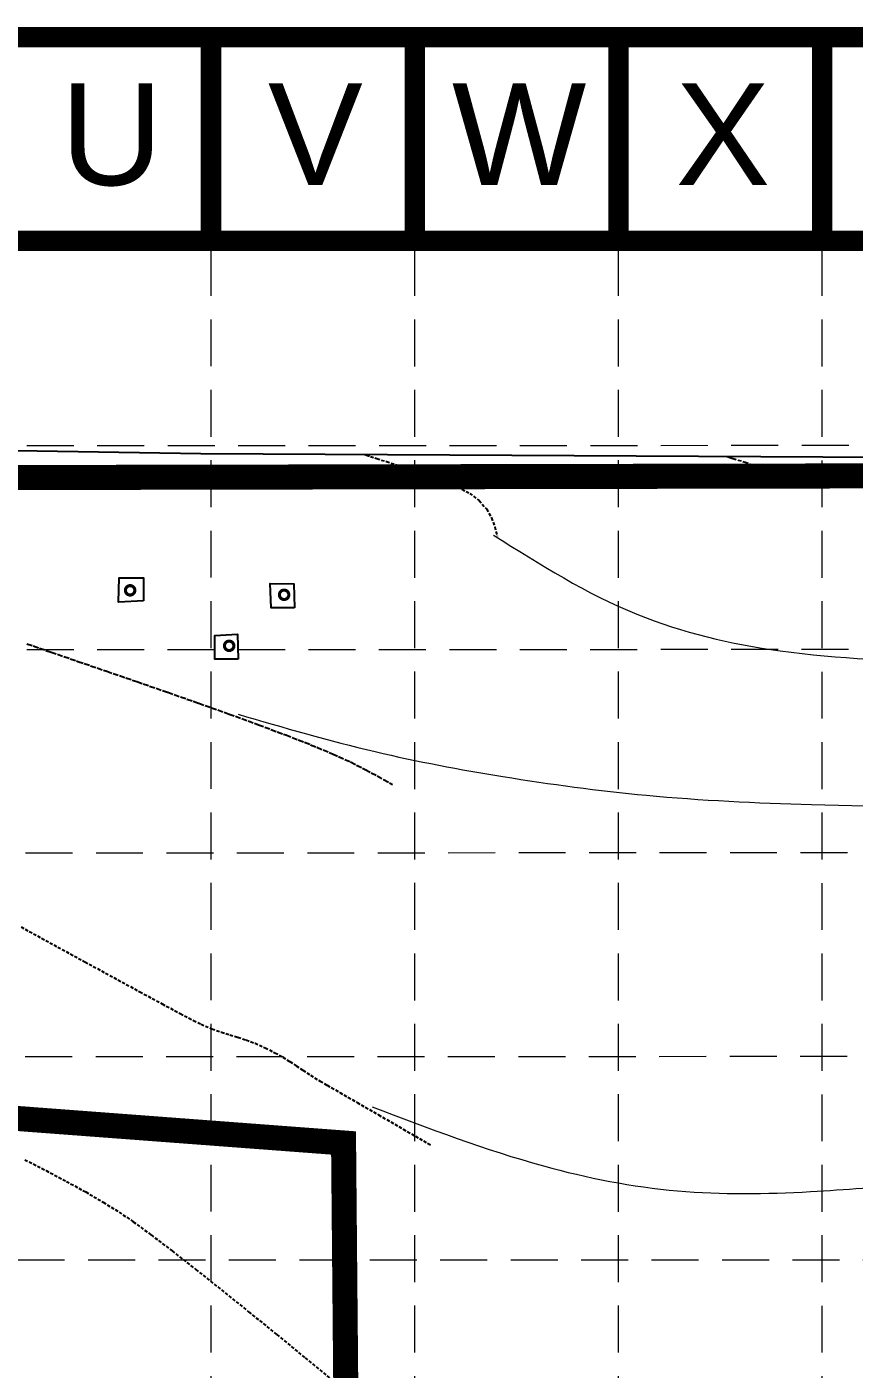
# Model space of a CAD drawing. Header units: inches. Extents: x 2507435 to 2508087, y 7097652 to 7098695.
# Drawn here: x 2507779 to 2507845.1, y 7098588.1 to 7098695.3 of the extents above; entities that cross this region are included whole.
import ezdxf
from ezdxf.enums import TextEntityAlignment as Align

# ---------------------------------------------------------------- set-up
doc = ezdxf.new("R2010")
doc.units = ezdxf.units.IN
doc.header["$MEASUREMENT"] = 0
doc.linetypes.add('DASHED7', pattern=[0.5317999999999998, 0.4379999999999999, -0.0938])
doc.linetypes.add('HIDDEN', pattern=[0.375, 0.25, -0.125])
doc.layers.add('ALT BID GRADING', color=1, linetype='Continuous', lineweight=0)
for name, color, linetype in [('BASE', 7, 'Continuous'), ('CONT-MJR', 7, 'DASHED7'), ('CONT-MNR', 8, 'HIDDEN'), ('E-CONCRETE', 7, 'Continuous'), ('E-FENCE', 7, 'FENCE_LINE'), ('E-UTILITIES', 5, 'Continuous'), ('GRID', 254, 'HIDDEN'), ('LIMITS OF DISTURBANCE', 1, 'HIDDEN')]:
    doc.layers.add(name, color=color, linetype=linetype)
doc.styles.get("Standard").update_dxf_attribs({"font": 'ARIAL.TTF'})
doc.linetypes.add('FENCE_LINE', pattern='A,0.75,-0.2,["x",Standard,S=0.1,R=0,X=-0.1,Y=-0.05],-0.075', length=1.025)

msp = doc.modelspace()

# ---------------------------------------------------------------- linework, layer by layer
at = {"layer": 'ALT BID GRADING', "color": 35, "linetype": 'Continuous', "lineweight": 13}
for points in [[(2507816.268397237, 7098654.737858624), (2507827.708249234, 7098648.413063315), (2507839.148101231, 7098645.493926362), (2507853.265364241, 7098644.520881422), (2507866.165621257, 7098644.034360016), (2507874.19785792, 7098644.034360016), (2507881.986691934, 7098644.034360016), (2507892.452940585, 7098640.38543989), (2507899.268171254, 7098636.24999623), (2507905.109798576, 7098632.844337872), (2507913.142035239, 7098623.843669508), (2507920.056597436, 7098614.809794914), (2507927.025179056, 7098606.850272689), (2507930.758349464, 7098599.139485201), (2507936.980297728, 7098591.926169316), (2507946.48798426, 7098585.65164014), (2507953.157364661, 7098582.47423654), (2507963.361361118, 7098577.250800679), (2507973.81423536, 7098570.037484795), (2507979.103732584, 7098564.244642924), (2507986.892566598, 7098548.919179249), (2507997.602214274, 7098530.188055087), (2508001.74003393, 7098524.349783313), (2508010.989276587, 7098520.700863187)], [(2507795.866491836, 7098640.429504746), (2507806.81712165, 7098637.444683646), (2507817.021118106, 7098635.454803621), (2507828.469507114, 7098633.962393072), (2507841.660036997, 7098633.216188861), (2507858.832618698, 7098632.221247784), (2507867.543344817, 7098629.982633024), (2507874.263052275, 7098625.75413611), (2507885.394307268, 7098615.451152368), (2507895.130351598, 7098607.666790711), (2507907.787209589, 7098595.990245032), (2507922.391274272, 7098578.475429708), (2507929.284990364, 7098567.431923422), (2507935.998284194, 7098558.805503931), (2507941.992294988, 7098554.971539949), (2507953.05981228, 7098549.770594371), (2507960.214092007, 7098545.3866268), (2507967.886426259, 7098538.437565885), (2507976.517800934, 7098529.331899565), (2507988.745587158, 7098513.516796809), (2508005.634450937, 7098500.145281092), (2508011.962879932, 7098495.280056388)], [(2507806.568243864, 7098609.088887449), (2507820.256532942, 7098604.362921062), (2507830.95828497, 7098602.373041038), (2507841.582109596, 7098602.315040343), (2507849.857748907, 7098602.801563878), (2507858.133384594, 7098602.801563878), (2507874.487953235, 7098601.071737202), (2507885.308683512, 7098594.189770204), (2507893.670156743, 7098586.816234743), (2507902.523486456, 7098575.510147321), (2507915.311624545, 7098558.305229827), (2507923.744886936, 7098545.798481573), (2507932.95337225, 7098531.123115066), (2507940.419709442, 7098522.168651764), (2507953.112487378, 7098515.70154009), (2507964.063117191, 7098509.980634755), (2507976.507017341, 7098502.269847267), (2507985.217743461, 7098494.061592435), (2507992.932962061, 7098486.848274421), (2508000.399299252, 7098478.142547986), (2508008.885465023, 7098470.145072742)]]:
    msp.add_spline(points, degree=3, dxfattribs=at)
at = {"layer": 'BASE', "color": 9}
msp.add_line((2507452.013975376, 7098678.232320917), (2508070.315568645, 7098678.232320917), dxfattribs=at)
at = {"layer": 'BASE', "const_width": 1.627109455971472}
for points in [[(2508086.586663205, 7097653.153363655), (2508086.586663205, 7098694.503415476), (2507435.742880816, 7098694.503415476), (2507435.742880816, 7097653.153363655)], [(2508070.315568645, 7097669.424458215), (2508070.315568645, 7098678.232320917), (2507452.013975376, 7098678.232320917), (2507452.013975376, 7097669.424458215)]]:
    msp.add_lwpolyline(points, close=True, dxfattribs=at)
for points in [[(2507793.706961131, 7098694.503415476), (2507793.706961131, 7098678.232320917)], [(2507809.97805569, 7098694.503415476), (2507809.97805569, 7098678.232320917)], [(2507826.249150249, 7098694.503415476), (2507826.249150249, 7098678.232320917)], [(2507842.520244809, 7098694.503415476), (2507842.520244809, 7098678.232320917)]]:
    msp.add_lwpolyline(points, dxfattribs=at)
at = {"layer": 'CONT-MJR', "color": 35, "extrusion": (-0.327508604951366, -0.944848196104967, 0), "elevation": -7528462.125772927}
msp.add_lwpolyline([(44602.7971015973, 675), (44604.84457659908, 675)], dxfattribs=at)
at = {"layer": 'CONT-MJR', "color": 35, "extrusion": (-0.3251234528278784, -0.9456715816927558, 0), "elevation": -7528325.609055914}
msp.add_lwpolyline([(63601.06437836448, 675), (63603.33103482286, 675)], dxfattribs=at)
at = {"layer": 'CONT-MJR', "color": 35, "extrusion": (-0.3245341625832281, -0.945873975388055, 0), "elevation": -7528284.517874606}
msp.add_lwpolyline([(68294.05256256321, 675.0000000000009), (68296.48603256745, 675.0000000000009)], dxfattribs=at)
at = {"layer": 'CONT-MJR', "color": 35, "extrusion": (-0.3253526759467849, -0.9455927433384135, 0), "elevation": -7528340.80755848}
msp.add_lwpolyline([(61780.88154589105, 675.0000000000009), (61783.42945367144, 675.0000000000009)], dxfattribs=at)
at = {"layer": 'CONT-MJR', "color": 35, "extrusion": (-0.3274419513730555, -0.9448712973103827, 0), "elevation": -7528458.979141359}
msp.add_lwpolyline([(45143.17546511441, 675), (45145.7854439402, 675)], dxfattribs=at)
at = {"layer": 'CONT-MJR', "color": 35, "elevation": 675}
for points in [[(2507790.255822561, 7098642.178287262), (2507792.728011426, 7098641.311599269)], [(2507795.155578888, 7098640.446416358), (2507797.487808758, 7098639.596315045)], [(2507797.487808758, 7098639.596315045), (2507799.67398485, 7098638.774871845)], [(2507803.405310946, 7098637.272265842), (2507804.849028573, 7098636.618256072)], [(2507804.849028573, 7098636.618256072), (2507806.024557217, 7098636.020353367)]]:
    msp.add_lwpolyline(points, dxfattribs=at)
at = {"layer": 'CONT-MJR', "color": 35, "extrusion": (-0.3357150022367426, -0.9419636071914795, 0), "elevation": -7528565.417326145}
msp.add_lwpolyline([(-20870.89963517757, 675), (-20868.32250009198, 675)], dxfattribs=at)
at = {"layer": 'CONT-MJR', "color": 35, "extrusion": (-0.3647018428928641, -0.9311243557068781, 0), "elevation": -7524314.61835681}
msp.add_lwpolyline([(-253813.2875454412, 675.0000000000009), (-253811.1509821434, 675.0000000000009)], dxfattribs=at)
at = {"layer": 'CONT-MJR', "color": 35, "extrusion": (-0.3835297640409778, -0.9235285161242569, 0), "elevation": -7517611.194860081}
msp.add_lwpolyline([(-406512.6065636436, 675), (-406510.7204064322, 675)], dxfattribs=at)
at = {"layer": 'CONT-MJR', "color": 35, "extrusion": (-0.4783335407620909, -0.8781782414646819, 0), "elevation": -7433435.432422724}
msp.add_lwpolyline([(-1193215.017616752, 675), (-1193213.353315779, 675)], dxfattribs=at)
at = {"layer": 'CONT-MJR', "color": 35, "extrusion": (-0.4932610810564336, -0.8698813171433438, 0), "elevation": -7411973.990481601}
msp.add_lwpolyline([(-1319985.605585538, 675.0000000000009), (-1319984.788465785, 675.0000000000009)], dxfattribs=at)
at = {"layer": 'CONT-MNR', "color": 35, "extrusion": (-0.3657550411170127, -0.9307111527737767, 0), "elevation": -7524045.813009516}
msp.add_lwpolyline([(-262328.095338685, 676), (-262327.9513079659, 676)], dxfattribs=at)
at = {"layer": 'CONT-MNR', "color": 35}
for points, elevation in [([(2507806.135736964, 7098661.122765584), (2507806.431669806, 7098661.014115953)], 676), ([(2507806.938539422, 7098660.842677883), (2507807.713411304, 7098660.597624834)], 676), ([(2507834.995444714, 7098660.98791204), (2507835.144935999, 7098660.934803006)], 677), ([(2507835.144935999, 7098660.934803006), (2507835.407029904, 7098660.849986668)], 677), ([(2507835.808552499, 7098660.726281728), (2507836.35426803, 7098660.55244987)], 677), ([(2507836.35426803, 7098660.55244987), (2507836.896990808, 7098660.354511834)], 677), ([(2507808.801541211, 7098660.26340441), (2507809.971107472, 7098659.89631776)], 676), ([(2507837.752002072, 7098659.874436844), (2507838.012008261, 7098659.53723117)], 677), ([(2507814.362608914, 7098658.059416141), (2507815.113511596, 7098657.498078796)], 676), ([(2507816.102418222, 7098656.113549504), (2507816.363309794, 7098655.387248156)], 676), ([(2507778.534796656, 7098623.445475496), (2507781.152789309, 7098622.014973486)], 674), ([(2507783.641878375, 7098620.655040446), (2507785.949296759, 7098619.39594315)], 674), ([(2507785.949296759, 7098619.39594315), (2507788.022277364, 7098618.267948366)], 674), ([(2507791.253856855, 7098616.526333413), (2507792.306921551, 7098615.973246787)], 674), ([(2507792.306921551, 7098615.973246787), (2507792.914480086, 7098615.672329752)], 674), ([(2507795.856213283, 7098614.63372664), (2507796.512017646, 7098614.422263945)], 674), ([(2507796.512017646, 7098614.422263945), (2507797.223051045, 7098614.154821833)], 674), ([(2507798.814814198, 7098613.399008304), (2507799.450798111, 7098613.042336053)], 674), ([(2507799.450798111, 7098613.042336053), (2507799.997062081, 7098612.704004835)], 674), ([(2507799.997062081, 7098612.704004835), (2507800.509862663, 7098612.364263262)], 674), ([(2507802.987764844, 7098610.80065733), (2507803.995746593, 7098610.21705751)], 674), ([(2507809.055278404, 7098607.300304704), (2507811.238313625, 7098606.041140787)], 674), ([(2507778.843112231, 7098604.860911665), (2507780.540706658, 7098603.988237998)], 673), ([(2507780.540706658, 7098603.988237998), (2507782.168375378, 7098603.125545599)], 673), ([(2507785.107485981, 7098601.464146778), (2507786.365703005, 7098600.682461446)], 673)]:
    msp.add_lwpolyline(points, dxfattribs=dict(at, elevation=elevation))
at = {"layer": 'CONT-MNR', "color": 35, "extrusion": (-0.3203986402160321, -0.9472828043133253, 0), "elevation": -7527937.282953462}
msp.add_lwpolyline([(101200.5729898564, 676.0000000000009), (101201.1080672527, 676.0000000000009)], dxfattribs=at)
at = {"layer": 'CONT-MNR', "color": 35, "extrusion": (0.2936133040304847, 0.9559242792691807, 0), "elevation": 7522107.724168875}
msp.add_lwpolyline([(-313013.0887287504, 676.0000000000009), (-313014.2270301094, 676.0000000000009)], dxfattribs=at)
at = {"layer": 'CONT-MNR', "color": 35, "extrusion": (-0.362306759363365, -0.9320589102195295, 0), "elevation": -7524975.794628802}
msp.add_lwpolyline([(-234442.9761301805, 677.0000000000009), (-234442.9054849558, 677.0000000000009)], dxfattribs=at)
at = {"layer": 'CONT-MNR', "color": 35, "extrusion": (-0.2944326832903087, -0.9556722215333397, 0), "elevation": -7522381.692560764}
msp.add_lwpolyline([(306590.8728467976, 677), (306591.2929935644, 677)], dxfattribs=at)
at = {"layer": 'CONT-MNR', "color": 35, "extrusion": (0.4213116765112606, 0.9069159118877952, 0), "elevation": 7494468.996081838}
msp.add_lwpolyline([(716351.3086431236, 677.0000000000009), (716350.7745627197, 677.0000000000009)], dxfattribs=at)
at = {"layer": 'CONT-MNR', "color": 35, "extrusion": (-0.3185799062314608, -0.9478960087190755, 0), "elevation": -7527729.248415513}
msp.add_lwpolyline([(115652.6581007303, 676), (115653.9197858144, 676)], dxfattribs=at)
at = {"layer": 'CONT-MNR', "color": 35, "extrusion": (-0.3518803682695706, -0.936044980984606, 0), "elevation": -7527114.108437397}
msp.add_lwpolyline([(-150454.8609214965, 676), (-150453.6138982023, 676)], dxfattribs=at)
at = {"layer": 'CONT-MNR', "color": 35, "extrusion": (-0.566894110428893, -0.8237906697462857, 0), "elevation": -7269488.223784629}
msp.add_lwpolyline([(-1958255.583345841, 677.0000000000009), (-1958255.133419347, 677.0000000000009)], dxfattribs=at)
at = {"layer": 'CONT-MNR', "color": 35, "extrusion": (0.9386762649260617, 0.3447997529936151, 0), "elevation": 4801664.073174592}
msp.add_lwpolyline([(5798641.293301471, 677), (5798640.917371769, 677)], dxfattribs=at)
at = {"layer": 'CONT-MNR', "color": 35, "extrusion": (0.4033730135198381, 0.9150356342590842, 0), "elevation": 7507109.809938289}
msp.add_lwpolyline([(568669.8452534694, 676), (568668.6611059443, 676)], dxfattribs=at)
at = {"layer": 'CONT-MNR', "color": 35, "extrusion": (-0.4811252571974755, -0.8766518618509077, 0), "elevation": -7429624.634643856}
msp.add_lwpolyline([(-1216864.632113612, 676.0000000000009), (-1216863.554435972, 676.0000000000009)], dxfattribs=at)
at = {"layer": 'CONT-MNR', "color": 35, "extrusion": (0.7514746370763539, 0.6597619796797647, 0), "elevation": 6567983.776281793}
msp.add_lwpolyline([(3679900.003136856, 676), (3679899.10289206, 676)], dxfattribs=at)
at = {"layer": 'CONT-MNR', "color": 35, "extrusion": (0.8733097965419736, 0.4871652689424983, 0), "elevation": 5648319.084855199}
msp.add_lwpolyline([(4977605.830982121, 676), (4977605.020252454, 676)], dxfattribs=at)
at = {"layer": 'CONT-MNR', "color": 35, "extrusion": (0.967308283055127, 0.2536034020531714, 0), "elevation": 4226074.696819955}
msp.add_lwpolyline([(6230597.393179066, 676.0000000000009), (6230596.637100873, 676.0000000000009)], dxfattribs=at)
at = {"layer": 'CONT-MNR', "color": 35, "extrusion": (-0.4794628693165898, -0.8775621669982718, 0), "elevation": -7431870.065296197}
msp.add_lwpolyline([(-1202791.81669389, 674), (-1202788.980326097, 674)], dxfattribs=at)
at = {"layer": 'CONT-MNR', "color": 35, "extrusion": (-0.476028145470525, -0.8794300453816055, 0), "elevation": -7436515.867006416}
msp.add_lwpolyline([(-1173717.955255823, 674), (-1173715.924650045, 674)], dxfattribs=at)
at = {"layer": 'CONT-MNR', "color": 35, "extrusion": (-0.4724353632454213, -0.8813653201454927, 0), "elevation": -7441243.69928149}
msp.add_lwpolyline([(-1143358.87625838, 674), (-1143357.235844663, 674)], dxfattribs=at)
at = {"layer": 'CONT-MNR', "color": 35, "extrusion": (-0.3856963093901715, -0.9226257946333394, 0), "elevation": -7516612.39730971}
msp.add_lwpolyline([(-424155.4360987688, 674.0000000000009), (-424154.4928222238, 674.0000000000009)], dxfattribs=at)
at = {"layer": 'CONT-MNR', "color": 35, "extrusion": (-0.3373871891748512, -0.9413659674009324, 0), "elevation": -7528492.363178138}
msp.add_lwpolyline([(-34230.14372891793, 674), (-34229.34557059081, 674)], dxfattribs=at)
at = {"layer": 'CONT-MNR', "color": 35, "extrusion": (-0.2997482403764424, -0.9540183396514066, 0), "elevation": -7523915.93297486}
msp.add_lwpolyline([(264684.6124291681, 674), (264685.3209765614, 674)], dxfattribs=at)
at = {"layer": 'CONT-MNR', "color": 35, "extrusion": (-0.2871785835546906, -0.9578770595162626, 0), "elevation": -7519785.373824839}
msp.add_lwpolyline([(363589.3524616156, 674), (363590.0249024322, 674)], dxfattribs=at)
at = {"layer": 'CONT-MNR', "color": 35, "extrusion": (0.4072085851343122, 0.9133351893981265, 0), "elevation": 7504610.662560794}
msp.add_lwpolyline([(600157.1747119781, 674), (600156.2880684435, 674)], dxfattribs=at)
at = {"layer": 'CONT-MNR', "color": 35, "extrusion": (-0.4506665557109099, -0.892692363338942, 0), "elevation": -7467059.025878422}
msp.add_lwpolyline([(-960415.6760366242, 674.0000000000009), (-960414.8000793024, 674.0000000000009)], dxfattribs=at)
at = {"layer": 'CONT-MNR', "color": 35, "extrusion": (-0.5588105543527692, -0.8292953420488692, 0), "elevation": -7288231.561816548}
msp.add_lwpolyline([(-1887072.228792489, 674.0000000000009), (-1887071.582950503, 674.0000000000009)], dxfattribs=at)
at = {"layer": 'CONT-MNR', "color": 35, "extrusion": (-0.5471865696537428, -0.8370106677877945, 0), "elevation": -7313849.024736125}
msp.add_lwpolyline([(-1785208.923685008, 674), (-1785208.189353299, 674)], dxfattribs=at)
at = {"layer": 'CONT-MNR', "color": 35, "extrusion": (0.5248985324330643, 0.851164808159745, 0), "elevation": 7358429.793047946}
msp.add_lwpolyline([(1591498.293040893, 674.0000000000009), (1591497.411954471, 674.0000000000009)], dxfattribs=at)
at = {"layer": 'CONT-MNR', "color": 35, "extrusion": (-0.5054355263688718, -0.8628643744437602, 0), "elevation": -7392671.091079262}
msp.add_lwpolyline([(-1423996.899783964, 674), (-1423996.230252091, 674)], dxfattribs=at)
at = {"layer": 'CONT-MNR', "color": 35, "extrusion": (0.499729548345864, 0.8661814928235532, 0), "elevation": 7401908.552917794}
msp.add_lwpolyline([(1375171.86890883, 674.0000000000009), (1375170.271498777, 674.0000000000009)], dxfattribs=at)
at = {"layer": 'CONT-MNR', "color": 35, "extrusion": (-0.4993172821902486, -0.8664192124521154, 0), "elevation": -7402562.148429349}
msp.add_lwpolyline([(-1371647.600520185, 674.0000000000009), (-1371645.632984143, 674.0000000000009)], dxfattribs=at)
at = {"layer": 'CONT-MNR', "color": 35, "extrusion": (-0.4993396744718407, -0.8664063073976068, 0), "elevation": -7402526.696022949}
msp.add_lwpolyline([(-1371836.95041028, 674.0000000000009), (-1371834.675295541, 674.0000000000009)], dxfattribs=at)
at = {"layer": 'CONT-MNR', "color": 35, "extrusion": (0.4828312922405644, 0.8757133910323097, 0), "elevation": 7427177.519678619}
msp.add_lwpolyline([(1231329.293571729, 673.0000000000009), (1231327.545133713, 673.0000000000009)], dxfattribs=at)
at = {"layer": 'CONT-MNR', "color": 35, "extrusion": (-0.5019799830814955, -0.8648792381514899, 0), "elevation": -7398290.952080157}
msp.add_lwpolyline([(-1394426.197614393, 673), (-1394424.569664551, 673)], dxfattribs=at)
at = {"layer": 'CONT-MNR', "color": 35, "extrusion": (-0.5661499850487526, -0.8243022470121607, 0), "elevation": -7271175.70664325}
msp.add_lwpolyline([(-1951698.733967165, 673), (-1951697.362272829, 673)], dxfattribs=at)
at = {"layer": 'CONT-MNR', "color": 35, "extrusion": (-0.5923482468134573, -0.8056820430523592, 0), "elevation": -7204698.001847576}
msp.add_lwpolyline([(-2184363.855440588, 673.0000000000009), (-2184362.083200667, 673.0000000000009)], dxfattribs=at)
at = {"layer": 'CONT-MNR', "color": 35, "extrusion": (-0.6069746475575941, -0.7947211946477422, 0), "elevation": -7163571.261688614}
msp.add_lwpolyline([(-2315676.529021304, 673), (-2315674.414649209, 673)], dxfattribs=at)
at = {"layer": 'CONT-MNR', "color": 35, "extrusion": (0.6162284313849882, 0.787567470349555, 0), "elevation": 7135996.403888842}
msp.add_lwpolyline([(2399303.34464769, 673.0000000000009), (2399300.947247968, 673.0000000000009)], dxfattribs=at)
at = {"layer": 'CONT-MNR', "color": 35, "extrusion": (-0.6225417075286424, -0.7825866229289397, 0), "elevation": -7116471.766354622}
msp.add_lwpolyline([(-2456607.276399083, 673), (-2456604.655353734, 673)], dxfattribs=at)
at = {"layer": 'CONT-MNR', "color": 35, "extrusion": (0.6270564750325107, 0.7789737974539338, 0), "elevation": 7102147.892752731}
msp.add_lwpolyline([(2497713.382975725, 673), (2497710.597799494, 673)], dxfattribs=at)
at = {"layer": 'CONT-MNR', "color": 35, "extrusion": (-0.6303736842595365, -0.7762918382883194, 0), "elevation": -7091428.643349323}
msp.add_lwpolyline([(-2527983.923441119, 673), (-2527981.033720079, 673)], dxfattribs=at)
at = {"layer": 'CONT-MNR', "color": 35, "extrusion": (-0.6328323353220754, -0.7742888578371823, 0), "elevation": -7083376.107124462}
msp.add_lwpolyline([(-2550457.064053821, 673.0000000000009), (-2550454.129415579, 673.0000000000009)], dxfattribs=at)
at = {"layer": 'CONT-MNR', "color": 35, "extrusion": (-0.6346282288937223, -0.7728175794398165, 0), "elevation": -7077435.850526527}
msp.add_lwpolyline([(-2566892.113610648, 673.0000000000009), (-2566889.193708372, 673.0000000000009)], dxfattribs=at)
at = {"layer": 'E-CONCRETE'}
for points in [[(2507788.312908113, 7098649.481843069), (2507786.317494828, 7098649.37278075), (2507786.367171787, 7098651.33154223), (2507788.317222177, 7098651.311463659), (2507788.312908113, 7098649.481843069)], [(2507800.377310898, 7098648.937335981), (2507798.508455867, 7098648.918146447), (2507798.429988726, 7098650.863967341), (2507800.323126737, 7098650.844677676), (2507800.377310898, 7098648.937335981)], [(2507795.87872777, 7098644.828662964), (2507794.005334206, 7098644.815518796), (2507794.020004539, 7098646.721690804), (2507795.827831879, 7098646.826498933), (2507795.87872777, 7098644.828662964)]]:
    msp.add_lwpolyline(points, dxfattribs=at)
at = {"layer": 'E-FENCE'}
for p, q in [((2507739.42901145, 7098662.133756677), (2507792.895371678, 7098661.248814597)), ((2507792.895371678, 7098661.248814597), (2507847.911114785, 7098660.940836872))]:
    msp.add_line(p, q, dxfattribs=at)
at = {"layer": 'E-UTILITIES', "color": 7, "const_width": 0.25}
for points in [[(2507786.873363443, 7098650.316193398, 1), (2507787.623256913, 7098650.328833949, 1)], [(2507799.169809371, 7098649.959997928, 1), (2507799.919702841, 7098649.972638479, 1)], [(2507794.779944798, 7098645.886977325, 1), (2507795.529838268, 7098645.899617875, 1)]]:
    msp.add_lwpolyline(points, format="xyb", close=True, dxfattribs=at)
at = {"layer": 'GRID', "color": 252, "linetype": 'HIDDEN', "lineweight": 0, "ltscale": 15}
for p, q in [((2507793.706961131, 7097734.459986196), (2507793.706961131, 7098678.232320917)), ((2507809.97805569, 7097734.45742804), (2507809.97805569, 7098678.232320917)), ((2507826.249150249, 7097734.454869883), (2507826.249150249, 7098678.232320917)), ((2507842.520244809, 7097734.452311726), (2507842.520244809, 7098678.232320917)), ((2507452.754008069, 7098661.85189639), (2508070.048231695, 7098661.932385528)), ((2507452.741878809, 7098645.535072189), (2508070.048231695, 7098645.661290968)), ((2507452.650228059, 7098629.313740714), (2508070.315568645, 7098629.419037237)), ((2507452.628137638, 7098613.057309094), (2508070.315568645, 7098613.147942677)), ((2507452.013975376, 7098596.876848118), (2508070.315568645, 7098596.876848118))]:
    msp.add_line(p, q, dxfattribs=at)
at = {"layer": 'LIMITS OF DISTURBANCE', "ltscale": 30, "const_width": 2}
msp.add_lwpolyline([(2508040.650436161, 7098659.836378056), (2507774.920100386, 7098659.32229198), (2507776.264230064, 7098608.300056366), (2507804.291386123, 7098606.194359545), (2507805.178663956, 7098508.398802675), (2507764.979364849, 7098434.425274255), (2507729.107945589, 7098395.819028723), (2507630.794308925, 7098350.053489733), (2507645.249976321, 7098329.79024417), (2507733.265471447, 7098328.059754496), (2507737.825809758, 7098085.336952455), (2507647.943561675, 7098085.910165784), (2507647.800208825, 7098104.682914507), (2507629.307687464, 7098104.682914507), (2507629.151088282, 7098050.868568956), (2507651.657489443, 7098022.494489652), (2507656.388133493, 7098026.650288727, -0.6948064036351087), (2507832.62966582, 7097937.82892316), (2508011.151894334, 7097928.621596732), (2508040.077503543, 7098644.601660757)], format="xyb", close=True, dxfattribs=at)

# ---------------------------------------------------------------- texts
at = {"layer": 'BASE'}
for s, p in [('U', (2507785.768589747, 7098686.745405999)), ('V', (2507802.039684306, 7098686.745405999)), ('W', (2507818.310778866, 7098686.745405999)), ('X', (2507834.581873426, 7098686.745405999))]:
    msp.add_text(s, height=8.135547279857356, dxfattribs=at).set_placement(p, align=Align.MIDDLE_CENTER)

doc.saveas('drawing.dxf')
